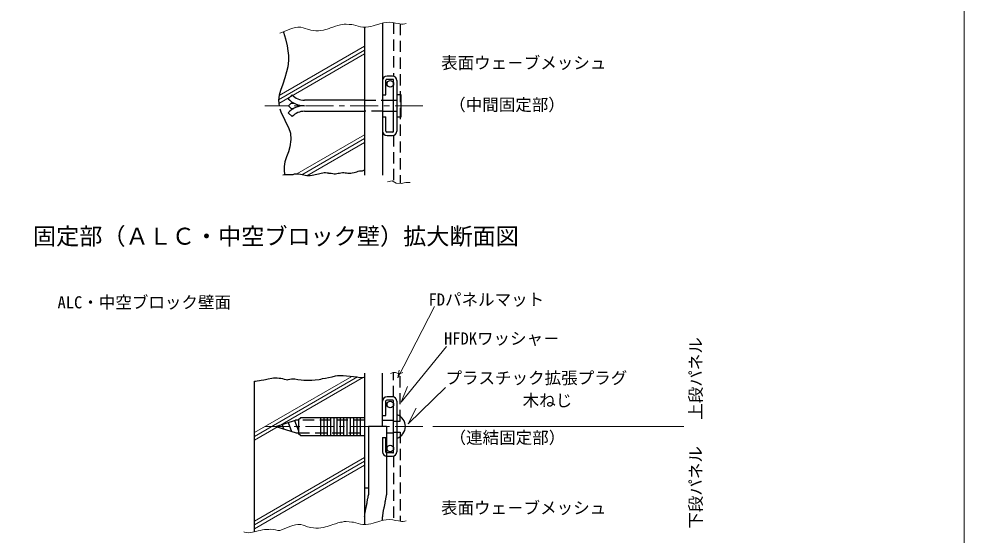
# Model space of a CAD drawing. Units: millimetres, scale not verified. Extents: x -5922 to 5920, y -4161 to 4161.
# Drawn here: x 1630 to 5920, y -142 to 2202 of the extents above; entities that cross this region are included whole.
import ezdxf
from ezdxf.enums import TextEntityAlignment as Align

# ---------------------------------------------------------------- set-up
doc = ezdxf.new("R2010")
doc.units = ezdxf.units.MM
doc.header["$LTSCALE"] = 4
for name, pattern in [('USER1', [19.05, 12.7, -6.35]), ('USER2', [9.525, 6.35, -3.175]), ('USER3', [50.8, 31.75, -6.35, 6.35, -6.35])]:
    doc.linetypes.add(name, pattern=pattern)
for name, color, linetype, lineweight in [('0-1_WAKU', 7, 'Continuous', 18), ('0-9_D-BMK', 7, 'USER3', 18), ('0-A_D-STR-HTXT', 7, 'USER2', 18), ('0-C_D-DCR', 7, 'Continuous', 18), ('F-3__0-3_D-STR', 4, 'Continuous', 30)]:
    doc.layers.add(name, color=color, linetype=linetype, lineweight=lineweight)
doc.layers.add('0-5_D-STR-TXT', color=7, linetype='Continuous')
doc.styles.add('ＭＳ ゴシック', font='')
doc.styles.get('ＭＳ ゴシック').set_extended_font_data('MS Gothic')

msp = doc.modelspace()

# ---------------------------------------------------------------- linework, layer by layer
at = {"layer": '0-1_WAKU'}
msp.add_lwpolyline([(-5921.908, -4160.919), (5919.842, -4160.919), (5919.842, 4161.081), (-5921.908, 4161.081)], close=True, dxfattribs=at)
at = {"layer": '0-9_D-BMK'}
for p, q in [((3464.089, 1807.443), (2746.682, 1807.443)), ((3342.374, 1456.862), (3365.542, 1454.216)), ((3464.089, 351.28), (2746.682, 351.28))]:
    msp.add_line(p, q, dxfattribs=at)
for points in [[(2815.122, 2137.51), (2863.876, 2156.588), (2873.438, 2160.003), (2885.048, 2163.417), (2895.975, 2164.783), (2908.951, 2164.1), (2919.879, 2161.369), (2928.757, 2157.954), (2939.684, 2154.539), (2955.392, 2151.124), (2967.002, 2149.758), (2977.247, 2148.392), (2989.54, 2148.392), (3001.15, 2149.075), (3012.077, 2150.441), (3022.322, 2153.856), (3029.151, 2155.222), (3038.03, 2158.637), (3047.591, 2162.052), (3055.104, 2164.783), (3066.714, 2168.198), (3077.641, 2171.613), (3089.934, 2174.345), (3097.447, 2175.711), (3105.642, 2177.759), (3115.203, 2178.442), (3128.863, 2177.076), (3140.473, 2175.711), (3149.351, 2174.345), (3159.595, 2171.613), (3169.157, 2168.881), (3180.084, 2166.149), (3190.328, 2164.783), (3205.353, 2164.783), (3216.964, 2165.466), (3227.208, 2166.832), (3238.135, 2170.247), (3247.697, 2173.662), (3258.624, 2176.394), (3267.502, 2179.125)], [(3267.502, 2179.125), (3278.429, 2182.54), (3285.259, 2183.906), (3297.552, 2185.955), (3312.577, 2186.638), (3326.919, 2185.272), (3339.895, 2182.54), (3353.554, 2180.491), (3366.531, 2177.759), (3374.043, 2177.759), (3381.556, 2179.125), (3388.385, 2181.174)], [(3302.682, 1462.154), (3323.851, 1467.446), (3342.374, 1456.862)], [(3365.542, 1454.216), (3386.711, 1459.508), (3405.88, 1459.508)], [(3317.024, 592.362), (3329.067, 596.741), (3340.016, 596.741), (3350.965, 592.362), (3361.913, 592.362), (3372.862, 596.741)], [(2813.719, -120.909), (2863.876, -101.282), (2873.438, -97.868), (2885.048, -94.453), (2895.975, -93.087), (2908.951, -93.77), (2919.879, -96.502), (2928.757, -99.917), (2939.684, -103.331), (2955.392, -106.746), (2967.002, -108.112), (2977.247, -109.478), (2989.54, -109.478), (3001.15, -108.795), (3012.077, -107.429), (3022.322, -104.014), (3029.151, -102.648), (3038.03, -99.234), (3047.591, -95.819), (3055.104, -93.087), (3066.714, -89.672), (3077.641, -86.258), (3089.934, -83.526), (3097.447, -82.16), (3105.642, -80.111), (3115.203, -79.428), (3128.863, -80.794), (3140.473, -82.16), (3149.351, -83.526), (3159.595, -86.258), (3169.157, -88.989), (3180.084, -91.721), (3190.328, -93.087), (3205.353, -93.087), (3216.964, -92.404), (3227.208, -91.038), (3238.135, -87.623), (3247.697, -84.209), (3258.624, -81.477), (3267.502, -78.745)], [(3267.502, -78.745), (3278.429, -75.33), (3285.259, -73.964), (3297.552, -71.915), (3312.577, -71.233), (3326.919, -72.598), (3339.895, -75.33), (3353.554, -77.379), (3366.531, -80.111), (3374.043, -80.111), (3381.556, -78.745), (3388.385, -76.696)], [(2651.52, -127.048), (2654.638, -128.181), (2663.728, -130), (2672.818, -131.818), (2682.818, -130), (2698.271, -126.363), (2715.543, -122.727), (2725.543, -120.909), (2735.542, -118.182), (2744.632, -116.364), (2754.632, -116.364), (2764.631, -115.455), (2773.722, -114.546), (2785.539, -115.455), (2794.63, -117.273), (2804.629, -120), (2813.719, -120.909)]]:
    msp.add_lwpolyline(points, dxfattribs=at)
at = {"layer": '0-A_D-STR-HTXT', "linetype": 'Continuous'}
msp.add_line((3509.089, 351.28), (4647.22, 351.28), dxfattribs=at)
for points in [[(3515.884, 896.771), (3350.498, 572.202), (3356.7, 607.346)], [(3570.738, 714.125), (3365.589, 461.634), (3393.205, 532.647)], [(3566.035, 527.945), (3397.15, 363.005), (3432.657, 434.018)]]:
    msp.add_lwpolyline(points, dxfattribs=at)
at = {"layer": '0-C_D-DCR'}
for p, q in [((2809.084, 1835.008), (3198.798, 2060.009)), ((2811.418, 1853.676), (3198.798, 2077.33)), ((2810.156, 1818.306), (3198.798, 2042.689)), ((2891.159, 1497.972), (3198.798, 1675.588)), ((2914.252, 1493.985), (3198.798, 1658.267)), ((2936.552, 1489.539), (3198.798, 1640.947)), ((2698.798, 323.817), (3140.529, 578.85)), ((2698.798, 306.497), (3166.607, 576.586)), ((2698.798, 289.176), (3194.424, 575.326)), ((2698.798, -77.925), (3198.798, 210.75)), ((2698.798, -95.245), (3198.798, 193.43)), ((2698.798, -112.566), (3198.798, 176.109))]:
    msp.add_line(p, q, dxfattribs=at)
at = {"layer": 'F-3__0-3_D-STR'}
for p, q in [((3198.798, 2164.783), (3198.798, 1492.184)), ((3280.798, 2183.014), (3280.798, 1492.184)), ((3325.798, 1942.443), (3300.798, 1942.443)), ((3295.798, 1857.443), (3295.798, 1923.443)), ((3326.798, 1927.443), (3299.798, 1927.443)), ((3330.798, 1691.443), (3330.798, 1923.443)), ((3345.798, 1922.443), (3345.798, 1692.443)), ((2852.477, 1839.443), (2870.807, 1856.443)), ((3280.798, 1857.443), (3295.798, 1857.443)), ((2853.324, 1807.443), (2865.824, 1819.943)), ((2853.324, 1807.443), (2865.824, 1794.943)), ((2865.824, 1819.943), (2877.386, 1819.943)), ((3198.798, 1832.443), (2925.798, 1832.443)), ((3280.798, 1832.443), (3330.798, 1832.443)), ((2852.477, 1775.443), (2870.807, 1758.443)), ((2865.824, 1794.943), (2877.386, 1794.943)), ((2925.798, 1782.443), (3198.798, 1782.443)), ((3280.798, 1782.443), (3330.798, 1782.443)), ((3280.798, 1757.443), (3295.798, 1757.443)), ((3295.798, 1691.443), (3295.798, 1757.443)), ((3326.798, 1687.443), (3299.798, 1687.443)), ((3300.798, 1672.443), (3325.798, 1672.443)), ((3198.798, 593.37), (3198.798, -93.087)), ((3280.798, 351.28), (3280.798, 593.37)), ((3325.798, 486.28), (3300.798, 486.28)), ((3326.798, 471.28), (3299.798, 471.28)), ((3330.798, 235.28), (3330.798, 467.28)), ((3345.798, 466.28), (3345.798, 236.28)), ((2898.798, 383.78), (2908.798, 391.28)), ((3198.798, 391.28), (2908.798, 391.28)), ((2998.798, 391.28), (2998.798, 311.28)), ((3013.798, 391.28), (3013.798, 311.28)), ((3028.798, 391.28), (3028.798, 311.28)), ((3043.798, 391.28), (3043.798, 311.28)), ((3058.798, 391.28), (3058.798, 311.28)), ((3073.798, 391.28), (3073.798, 311.28)), ((3088.798, 391.28), (3088.798, 311.28)), ((3103.798, 391.28), (3103.798, 311.28)), ((3118.798, 391.28), (3118.798, 311.28)), ((3133.798, 391.28), (3133.798, 311.28)), ((3148.798, 391.28), (3148.798, 311.28)), ((3163.798, 391.28), (3163.798, 311.28)), ((3178.798, 391.28), (3178.798, 311.28)), ((2796.798, 351.888), (2885.128, 380.28)), ((2796.798, 351.888), (2888.912, 322.28)), ((2824.365, 360.749), (2831.593, 340.704)), ((2852.943, 369.935), (2867.564, 329.388)), ((2881.527, 379.106), (2898.798, 331.209)), ((2898.798, 380.28), (2885.128, 380.28)), ((2898.798, 383.78), (2898.798, 318.78)), ((3216.798, 351.28), (3216.798, 40.807)), ((3298.798, 351.28), (3216.798, 351.28)), ((3280.798, 380.28), (3330.798, 380.28)), ((3298.798, 351.28), (3298.798, 41.921)), ((2888.912, 322.28), (2898.798, 322.28)), ((2908.798, 311.28), (2898.798, 318.78)), ((2908.798, 311.28), (3198.798, 311.28)), ((3280.798, 301.28), (3280.798, 236.28)), ((3280.798, 301.28), (3295.798, 301.28)), ((3295.798, 235.28), (3295.798, 301.28)), ((3298.798, 322.28), (3330.798, 322.28)), ((3326.798, 231.28), (3299.798, 231.28)), ((3300.798, 216.28), (3325.798, 216.28)), ((3216.798, 71.236), (3198.798, 71.236))]:
    msp.add_line(p, q, dxfattribs=at)
at = {"layer": 'F-3__0-3_D-STR', "linetype": 'USER1'}
for p, q in [((3330.798, 2184.455), (3330.798, 1941.808)), ((3360.798, 2178.966), (3360.798, 1454.758)), ((3198.798, 1832.443), (3280.798, 1832.443)), ((3330.798, 1832.443), (3345.798, 1832.443)), ((3280.798, 1782.443), (3198.798, 1782.443)), ((3330.798, 1782.443), (3345.798, 1782.443)), ((3330.798, 1673.078), (3330.798, 1463.476)), ((3330.798, 485.645), (3330.798, 596.741)), ((3360.798, 376.28), (3360.798, 592.362)), ((3198.798, 380.28), (2898.798, 380.28)), ((3330.798, 376.28), (3360.798, 376.28)), ((2898.798, 322.28), (3198.798, 322.28)), ((3330.798, 326.28), (3360.798, 326.28)), ((3360.798, 326.28), (3360.798, -78.904)), ((3330.798, 216.915), (3330.798, -73.415))]:
    msp.add_line(p, q, dxfattribs=at)
at = {"layer": 'F-3__0-3_D-STR'}
for points in [[(2830.718, 2143.613), (2831.269, 2141.961), (2839.713, 2110.999), (2848.157, 2080.038), (2850.972, 2057.52), (2853.787, 2035.003), (2853.787, 2012.485), (2850.972, 1984.338), (2845.343, 1961.821), (2836.899, 1933.674), (2828.454, 1905.527), (2817.196, 1877.38), (2811.566, 1854.863), (2808.752, 1832.345), (2811.476, 1805.104)], [(3345.798, 1757.443), (3365.798, 1757.443), (3365.798, 1857.443), (3345.798, 1857.443)], [(2814.834, 1793.308), (2820.01, 1776.052), (2831.269, 1756.349), (2842.528, 1728.202), (2853.787, 1708.499), (2862.231, 1683.167), (2865.045, 1655.02), (2859.416, 1621.244), (2853.787, 1598.727), (2845.343, 1576.209), (2836.899, 1553.692), (2834.084, 1531.174), (2834.084, 1508.657), (2837.391, 1493.774)], [(3035.113, 1500.782), (3029.409, 1501.733), (3021.522, 1502.522), (3015.212, 1502.522), (3008.903, 1501.733), (3001.805, 1500.155), (2995.495, 1497.789), (2989.185, 1496.212), (2982.087, 1495.423), (2974.989, 1493.846), (2968.679, 1493.057), (2960.792, 1491.48), (2952.117, 1489.902), (2944.23, 1489.114), (2936.343, 1489.902), (2930.033, 1491.48), (2922.935, 1493.057), (2915.048, 1494.635), (2907.949, 1495.423), (2898.485, 1496.212), (2892.175, 1496.212), (2885.866, 1496.212), (2879.556, 1496.212), (2873.247, 1494.635), (2866.148, 1493.846), (2859.839, 1493.846), (2853.529, 1494.635), (2847.22, 1494.635), (2840.91, 1494.635), (2834.6, 1493.846), (2828.291, 1493.057)], [(3035.113, 1500.782), (3035.669, 1500.838), (3041.85, 1501.456), (3048.032, 1500.838), (3054.213, 1500.22), (3061.013, 1498.983), (3067.194, 1498.983), (3073.376, 1499.602), (3079.557, 1500.838), (3085.739, 1502.074), (3091.92, 1503.31), (3098.102, 1503.929), (3104.283, 1503.929), (3111.083, 1503.31), (3117.265, 1502.692), (3123.446, 1502.074), (3130.246, 1502.074), (3137.046, 1502.074), (3143.227, 1503.31), (3151.263, 1505.165), (3157.445, 1505.783), (3164.244, 1508.256), (3170.426, 1510.11), (3176.607, 1511.346), (3182.789, 1511.965), (3188.97, 1512.583), (3195.152, 1515.055), (3198.798, 1517.081)], [(2698.798, -126.253), (2698.798, 557.196), (2703.433, 557.196), (2711.293, 558.767), (2722.295, 560.339), (2730.155, 561.125), (2741.158, 562.697), (2749.803, 565.055), (2761.591, 567.412), (2778.096, 571.342), (2785.955, 572.128), (2793.814, 572.128), (2802.459, 572.128), (2811.104, 571.342), (2818.964, 570.556), (2826.823, 568.984), (2834.682, 566.627), (2843.327, 565.055), (2849.48, 563.824)], [(2849.48, 563.824), (2852.064, 564.736), (2866.903, 568.034), (2882.567, 567.209), (2896.581, 564.736), (2910.596, 563.087), (2922.962, 562.263), (2936.152, 561.439), (2949.342, 561.439), (2959.235, 562.263), (2974.074, 563.912), (2992.211, 565.561), (3000.454, 566.385), (3008.698, 568.858), (3021.064, 570.507), (3035.903, 573.804), (3051.567, 577.102), (3066.406, 581.224), (3076.298, 583.697), (3089.488, 583.697), (3101.854, 583.697), (3117.518, 581.224), (3134.005, 579.575), (3148.844, 577.926), (3163.683, 577.102), (3177.698, 574.629), (3197.483, 575.453), (3198.798, 575.535)], [(3280.798, 401.28), (3295.798, 401.28), (3295.798, 467.28)], [(3198.798, -59.27), (3198.823, -58.99), (3199.279, -56.711), (3199.507, -54.205), (3199.735, -51.927), (3199.963, -49.648), (3200.418, -47.37), (3200.874, -45.091), (3200.874, -42.813), (3201.33, -40.306), (3201.785, -37.8), (3202.013, -35.522), (3202.469, -33.015), (3202.925, -30.737), (3203.38, -28.458), (3203.608, -26.18), (3204.292, -23.901), (3204.747, -21.623), (3205.431, -19.344), (3205.659, -17.066), (3206.114, -14.787), (3206.798, -12.509), (3207.254, -10.231), (3207.937, -7.952), (3208.393, -5.674), (3208.849, -3.395), (3209.304, -1.117), (3209.76, 1.162), (3210.216, 3.668), (3210.671, 5.947), (3210.899, 8.225), (3211.127, 10.504), (3211.355, 12.782), (3211.811, 15.061), (3212.266, 17.339), (3212.722, 19.617), (3212.95, 21.896), (3213.633, 24.174), (3214.089, 26.453), (3214.545, 28.731)], [(3214.545, 28.731), (3215.001, 31.238), (3215.684, 33.516), (3215.912, 36.022), (3216.368, 38.529), (3216.595, 40.807), (3216.798, 41.921)], [(3280.798, -74.857), (3280.798, -59.27), (3280.823, -58.99), (3281.279, -56.711), (3281.507, -54.205), (3281.735, -51.927), (3281.963, -49.648), (3282.418, -47.37), (3282.874, -45.091), (3282.874, -42.813), (3283.33, -40.306), (3283.785, -37.8), (3284.013, -35.522), (3284.469, -33.015), (3284.925, -30.737), (3285.38, -28.458), (3285.608, -26.18), (3286.292, -23.901), (3286.747, -21.623), (3287.431, -19.344), (3287.659, -17.066), (3288.114, -14.787), (3288.798, -12.509), (3289.254, -10.231), (3289.937, -7.952), (3290.393, -5.674), (3290.849, -3.395), (3291.304, -1.117), (3291.76, 1.162), (3292.216, 3.668), (3292.671, 5.947), (3292.899, 8.225), (3293.127, 10.504), (3293.355, 12.782), (3293.811, 15.061), (3294.266, 17.339), (3294.722, 19.617), (3294.95, 21.896), (3295.633, 24.174), (3296.089, 26.453)], [(3296.089, 26.453), (3296.545, 28.731), (3297.001, 31.238), (3297.684, 33.516), (3297.912, 36.022), (3298.368, 38.529), (3298.595, 40.807), (3298.798, 41.921)]]:
    msp.add_lwpolyline(points, dxfattribs=at)
for centre in [(3315.798, 1907.443), (3315.798, 451.28), (3315.798, 251.28)]:
    msp.add_circle(centre, 15, dxfattribs=at)
for centre, radius, start, end in [((3300.798, 1922.443), 20, 90, 180), ((3325.798, 1922.443), 20, 0, 90), ((3299.798, 1923.443), 4, 90, 180), ((3326.798, 1923.443), 4, 0, 90), ((2925.798, 1907.443), 75, 222.84364, 270), ((2925.798, 1907.443), 100, 222.84364, 270), ((2925.798, 1707.443), 100, 90, 137.15636), ((2925.798, 1707.443), 75, 90, 137.15636), ((3300.798, 1692.443), 20, 180, 270), ((3299.798, 1691.443), 4, 180, 270), ((3325.798, 1692.443), 20, 270, 0), ((3326.798, 1691.443), 4, 270, 0), ((3300.798, 466.28), 20, 90, 180), ((3325.798, 466.28), 20, 0, 90), ((3299.798, 467.28), 4, 90, 180), ((3326.798, 467.28), 4, 0, 90), ((3327.373, 351.28), 56.667, 288.73002, 70.67783), ((3300.798, 236.28), 20, 180, 270), ((3299.798, 235.28), 4, 180, 270), ((3325.798, 236.28), 20, 270, 0), ((3326.798, 235.28), 4, 270, 0)]:
    msp.add_arc(centre, radius, start, end, dxfattribs=at)

# ---------------------------------------------------------------- texts
at = {"layer": '0-5_D-STR-TXT', "style": 'ＭＳ ゴシック'}
msp.add_text('固定部（ＡＬＣ・中空ブロック壁）拡大断面図', height=76.98, dxfattribs=at).set_placement((1694.046, 1153.776), align=Align.BOTTOM_LEFT)
at = {"layer": '0-A_D-STR-HTXT', "style": 'ＭＳ ゴシック'}
for s, p in [('表面ウェ－ブメッシュ', (3546.339, 1958.523)), ('（中間固定部）', (3582.931, 1768.327)), ('ALC・中空ブロック壁面', (1805.5, 871.2)), ('FDパネルマット', (3489.143, 883.884)), ('HFDKワッシャ－', (3559.467, 707.123)), ('プラスチック拡張プラグ', (3566.035, 527.945)), ('木ねじ', (3916.299, 425.821)), ('（連結固定部）', (3584.617, 257.066)), ('表面ウェ－ブメッシュ', (3545.583, -61.784))]:
    msp.add_text(s, height=54.99, dxfattribs=at).set_placement(p, align=Align.BOTTOM_LEFT)
for s, p in [('上段パネル', (4745.736, 382.001)), ('下段パネル', (4745.736, -112.534))]:
    msp.add_text(s, height=54.99, rotation=90, dxfattribs=at).set_placement(p, align=Align.BOTTOM_LEFT)

doc.saveas('drawing.dxf')
